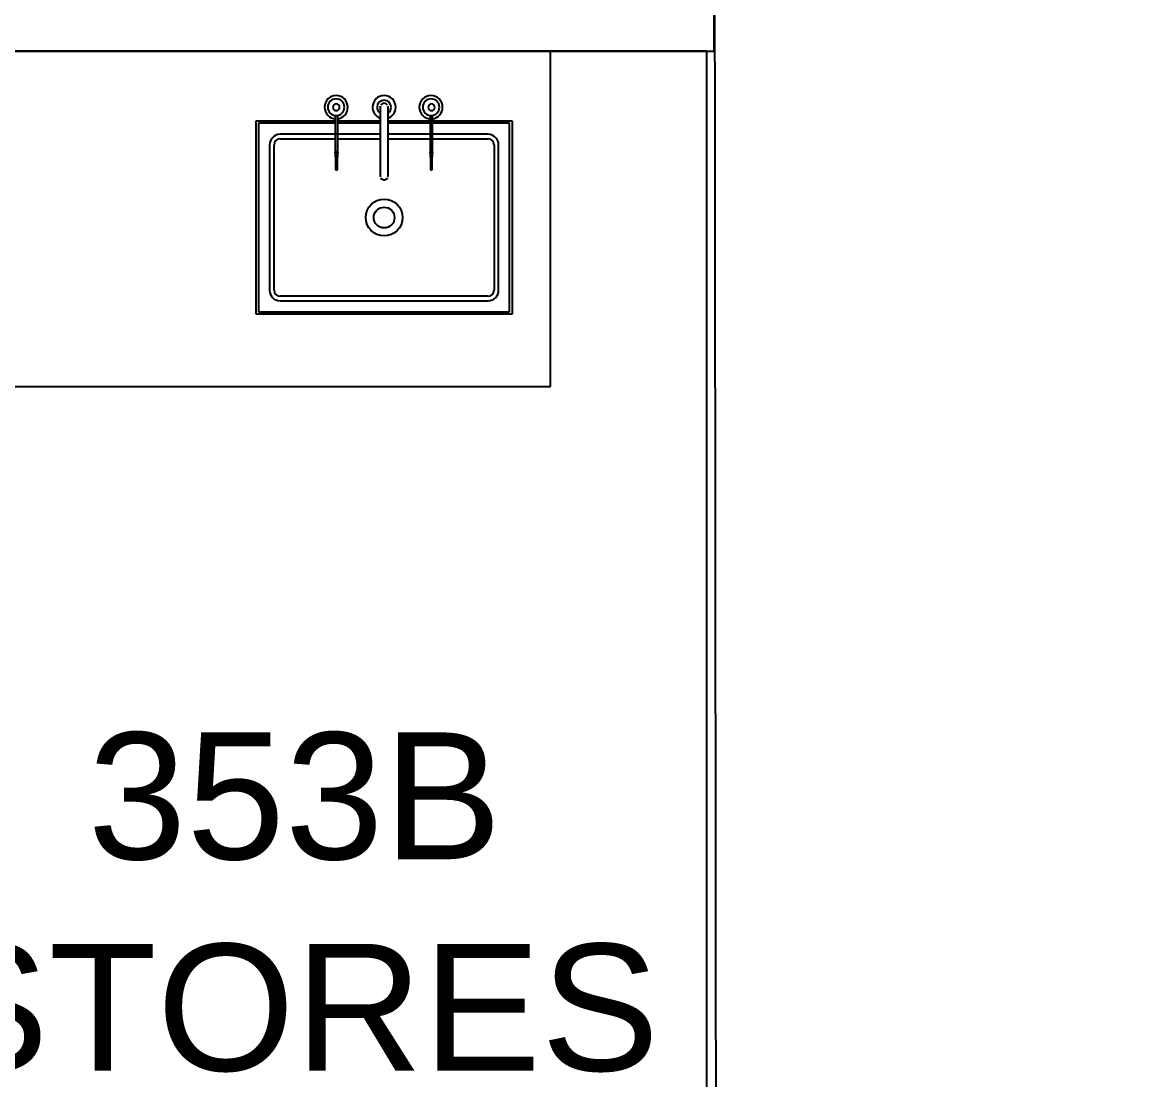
# Model space of a CAD drawing. Extents: x 15525 to 50715, y -3252 to 56414.
# Drawn here: x 38145 to 40829, y 32822 to 35362 of the extents above; entities that cross this region are included whole.
import ezdxf

# ---------------------------------------------------------------- set-up
doc = ezdxf.new("R2010")
doc.units = 0
doc.header["$MEASUREMENT"] = 0
for name, color, linetype in [('A-Furniture', 252, 'CONTINUOUS'), ('A-Wall__Brick', 7, 'CONTINUOUS'), ('H-Fixtures__Sink', 252, 'CONTINUOUS'), ('RM$', 7, 'CONTINUOUS'), ('RM$TXT', 4, 'CONTINUOUS')]:
    doc.layers.add(name, color=color, linetype=linetype)
doc.styles.add('Arial', font='arial.ttf')

msp = doc.modelspace()

# ---------------------------------------------------------------- linework, layer by layer
at = {"layer": 'A-Furniture'}
for p, q in [((39413.6, 34487.1), (39413.6, 35293.1)), ((36013.6, 34487.1), (39413.6, 34487.1))]:
    msp.add_line(p, q, dxfattribs=at)
at = {"layer": 'A-Wall__Brick'}
for p, q in [((39806.6, 35293.1), (39806.6, 36442.8)), ((29779.6, 35293.1), (39806.6, 35293.1))]:
    msp.add_line(p, q, dxfattribs=at)
at = {"layer": 'H-Fixtures__Sink'}
for p, q in [((38896.3, 35139.1), (38896.3, 35051.1)), ((38902.3, 35051.1), (38902.3, 35139.1)), ((39124.2, 35136.4), (39124.2, 35051.1)), ((39130.2, 35051.1), (39130.2, 35136.4)), ((38706.1, 35125.6), (38897.3, 35125.6)), ((38706.1, 34660.6), (38706.1, 35125.6)), ((38898, 35119.7), (38712.1, 35119.7)), ((38712.1, 35119.7), (38712.1, 34666.6)), ((39004.2, 35119.7), (38900.6, 35119.7)), ((38901.3, 35125.6), (39004.2, 35125.6)), ((39023, 35125.6), (39125.2, 35125.6)), ((39125.9, 35119.7), (39023, 35119.7)), ((39315.2, 35119.7), (39128.5, 35119.7)), ((39129.2, 35125.6), (39321.1, 35125.6)), ((39315.2, 34666.6), (39315.2, 35119.7)), ((39321.1, 35125.6), (39321.1, 34660.6)), ((39006.1, 35093.1), (38763.6, 35093.1)), ((38763.8, 35082.3), (38897.8, 35082.3)), ((38900.8, 35082.3), (39006, 35082.3)), ((39263.6, 35093.1), (39021.6, 35093.1)), ((39022.5, 35082.3), (39125.7, 35082.3)), ((39128.7, 35082.3), (39263.4, 35082.3)), ((38738.6, 35068.1), (38738.6, 34718.1)), ((38749.4, 34718.3), (38749.4, 35067.9)), ((39277.8, 35067.9), (39277.8, 34718.3)), ((39288.6, 34718.1), (39288.6, 35068.1)), ((38896.2, 35048.2), (38898, 35008)), ((38896.3, 35051.1), (38896.3, 35049.4)), ((38896.3, 35051.1), (38896.3, 35049.4)), ((38896.3, 35049.4), (38896.3, 35048)), ((38896.3, 35049.4), (38896.3, 35048)), ((38897.8, 35050.2), (38900.6, 35050.2)), ((38900.6, 35008), (38902.3, 35048.2)), ((38902.3, 35049.4), (38902.3, 35051.1)), ((38902.3, 35049.4), (38902.3, 35051.1)), ((38902.3, 35048), (38902.3, 35049.4)), ((38902.3, 35048), (38902.3, 35049.4)), ((39124.1, 35048.2), (39125.9, 35008)), ((39124.2, 35051.1), (39124.2, 35049.4)), ((39124.2, 35051.1), (39124.2, 35049.4)), ((39124.2, 35049.4), (39124.2, 35048)), ((39124.2, 35049.4), (39124.2, 35048)), ((39125.8, 35050.2), (39128.6, 35050.2)), ((39128.5, 35008), (39130.2, 35048.2)), ((39130.2, 35049.4), (39130.2, 35051.1)), ((39130.2, 35049.4), (39130.2, 35051.1)), ((39130.2, 35048), (39130.2, 35049.4)), ((39130.2, 35048), (39130.2, 35049.4)), ((38898, 35007.9), (38900.6, 35007.9)), ((38900.4, 35010.4), (38898.2, 35010.4)), ((39125.9, 35007.9), (39128.5, 35007.9)), ((39128.3, 35010.4), (39126.1, 35010.4)), ((39263.4, 34703.9), (38763.8, 34703.9)), ((38763.6, 34693.1), (39263.6, 34693.1)), ((39321.1, 34660.6), (38706.1, 34660.6)), ((38712.1, 34666.6), (39315.2, 34666.6))]:
    msp.add_line(p, q, dxfattribs=at)
at = {"layer": 'H-Fixtures__Sink', "flags": 128}
for points in [[(39004.1, 35158.2), (39004.1, 35158.2), (39004.1, 35158), (39004.1, 35157.6), (39004.1, 35157.2), (39004.1, 35156.6), (39004.1, 35155.9), (39004.1, 35155), (39004.1, 35154.1), (39004.1, 35153), (39004.1, 35151.7), (39004.1, 35150.4), (39004.1, 35148.9), (39004.1, 35147.3), (39004.1, 35145.6), (39004.1, 35143.8), (39004.1, 35141.9), (39004.1, 35139.9), (39004.1, 35137.8), (39004.1, 35135.5), (39004.1, 35133.2), (39004.1, 35130.8), (39004.1, 35128.3), (39004.1, 35125.7), (39004.1, 35123.1), (39004.1, 35120.3), (39004.1, 35117.5), (39004.1, 35114.6), (39004.1, 35111.7), (39004.1, 35108.7), (39004.1, 35105.6), (39004.1, 35102.5), (39004.1, 35099.4), (39004.1, 35096.2), (39004.1, 35093), (39004.1, 35089.8), (39004.1, 35086.5), (39004.1, 35083.2), (39004.1, 35079.9), (39004.1, 35076.6), (39004.1, 35073.3), (39004.1, 35070), (39004.1, 35066.7), (39004.1, 35063.5), (39004.1, 35060.2), (39004.1, 35057), (39004.1, 35053.8), (39004.1, 35050.6), (39004.1, 35047.5), (39004.1, 35044.4), (39004.1, 35041.4), (39004.1, 35038.4), (39004.1, 35035.5), (39004.1, 35032.7), (39004.1, 35029.9), (39004.1, 35027.2), (39004.1, 35024.6), (39004.1, 35022), (39004.1, 35019.6), (39004.1, 35017.2), (39004.1, 35014.9), (39004.1, 35012.7), (39004.1, 35010.6), (39004.1, 35008.7), (39004.1, 35006.8), (39004.1, 35005), (39004.1, 35003.4), (39004.1, 35001.9), (39004.1, 35000.5), (39004.1, 34999.2), (39004.1, 34998), (39004.1, 34997), (39004.1, 34996), (39004.1, 34995.3), (39004.1, 34994.6), (39004.1, 34994.1), (39004.1, 34993.7), (39004.1, 34993.4), (39004.1, 34993.3), (39004.1, 34993.2)], [(39023.1, 34993.2), (39023.1, 34993.3), (39023.1, 34993.5), (39023.1, 34993.8), (39023.1, 34994.3), (39023.1, 34994.9), (39023.1, 34995.6), (39023.1, 34996.5), (39023.1, 34997.4), (39023.1, 34998.5), (39023.1, 34999.8), (39023.1, 35001.1), (39023.1, 35002.6), (39023.1, 35004.1), (39023.1, 35005.8), (39023.1, 35007.6), (39023.1, 35009.6), (39023.1, 35011.6), (39023.1, 35013.7), (39023.1, 35015.9), (39023.1, 35018.3), (39023.1, 35020.7), (39023.1, 35023.2), (39023.1, 35025.8), (39023.1, 35028.4), (39023.1, 35031.2), (39023.1, 35034), (39023.1, 35036.9), (39023.1, 35039.8), (39023.1, 35042.8), (39023.1, 35045.8), (39023.1, 35048.9), (39023.1, 35052.1), (39023.1, 35055.3), (39023.1, 35058.5), (39023.1, 35061.7), (39023.1, 35065), (39023.1, 35068.3), (39023.1, 35071.5), (39023.1, 35074.8), (39023.1, 35078.1), (39023.1, 35081.4), (39023.1, 35084.7), (39023.1, 35088), (39023.1, 35091.3), (39023.1, 35094.5), (39023.1, 35097.7), (39023.1, 35100.8), (39023.1, 35104), (39023.1, 35107), (39023.1, 35110.1), (39023.1, 35113), (39023.1, 35116), (39023.1, 35118.8), (39023.1, 35121.6), (39023.1, 35124.3), (39023.1, 35126.9), (39023.1, 35129.5), (39023.1, 35131.9), (39023.1, 35134.3), (39023.1, 35136.6), (39023.1, 35138.8), (39023.1, 35140.8), (39023.1, 35142.8), (39023.1, 35144.7), (39023.1, 35146.4), (39023.1, 35148.1), (39023.1, 35149.6), (39023.1, 35151), (39023.1, 35152.3), (39023.1, 35153.5), (39023.1, 35154.5), (39023.1, 35155.4), (39023.1, 35156.2), (39023.1, 35156.9), (39023.1, 35157.4), (39023.1, 35157.8), (39023.1, 35158.1), (39023.1, 35158.2), (39023.1, 35158.2)]]:
    msp.add_lwpolyline(points, dxfattribs=at)
at = {"layer": 'H-Fixtures__Sink'}
for radius in [44.2, 25]:
    msp.add_circle((39013.6, 34893.1), radius, dxfattribs=at)
for centre, radius, start, end in [((38898.5, 35158.2), 28, 0, 180), ((39013.7, 35158.2), 28, 0, 180), ((39126.2, 35158.2), 28, 0, 180), ((38898.3, 35158.2), 20, 0, 180), ((38898.7, 35158), 8, 0, 180), ((38898.7, 35158), 8, 0, 180), ((39013.6, 35158.2), 17, 0, 180), ((39013.6, 35158.2), 9.5, 165, 180), ((39013.6, 35158.2), 9.5, 90, 150), ((39013.6, 35158.2), 9.5, 30, 90), ((39013.6, 35158.2), 9.5, 0, 15), ((39126.4, 35158.2), 20, 0, 180), ((39127.3, 35158), 8, 0, 180), ((39127.3, 35158), 8, 0, 180), ((38898.5, 35158.2), 28, 180, 267.4319), ((38898.3, 35158.2), 20, 180, 0), ((38898.7, 35158), 8, 180, 0), ((38898.7, 35158), 8, 180, 0), ((38898.5, 35158.2), 28, 275.8673, 0), ((39013.7, 35158.2), 28, 180, 250.159), ((39013.6, 35158.2), 17, 180, 236.1946), ((39013.7, 35158.2), 28, 289.568, 0), ((39013.6, 35158.2), 17, 303.8054, 0), ((39126.2, 35158.2), 28, 180, 267.7423), ((39126.4, 35158.2), 20, 180, 0), ((39127.3, 35158), 8, 180, 0), ((39127.3, 35158), 8, 180, 0), ((39126.2, 35158.2), 28, 276.1778, 0), ((38763.6, 35068.1), 25, 90, 180), ((38763.8, 35067.9), 14.4, 90, 180), ((39263.4, 35067.9), 14.4, 0, 90), ((39263.6, 35068.1), 25, 0, 90), ((39013.6, 34993.2), 9.5, 165, 195), ((39013.6, 34993.2), 9.5, 210, 270), ((39013.6, 34993.2), 9.5, 270, 330), ((39013.6, 34993.2), 9.5, 345, 0), ((38763.6, 34718.1), 25, 180, 270), ((38763.8, 34718.3), 14.4, 180, 270), ((39263.4, 34718.3), 14.4, 270, 0), ((39263.6, 34718.1), 25, 270, 0)]:
    msp.add_arc(centre, radius, start, end, dxfattribs=at)
for centre, major_axis, ratio, start_param, end_param in [((38899.3, 35051.1), (-3, 0), 0.422618, 4.712389, 7.330383), ((38899.3, 35051.1), (-3, 0), 0.422618, 4.712389, 7.330383), ((38899.3, 35051.1), (3, 0), 0.422618, 1.570796, 4.18879), ((38899.3, 35051.1), (-3, 0), 0.422618, 2.094395, 4.712389), ((38899.3, 35051.1), (-3, 0), 0.422618, 2.094395, 4.712389), ((38899.3, 35051.1), (-3, 0), 0.422618, 2.094395, 4.712389), ((39127.2, 35051.1), (-3, 0), 0.422618, 4.712389, 7.330383), ((39127.2, 35051.1), (-3, 0), 0.422618, 4.712389, 7.330383), ((39127.2, 35051.1), (3, 0), 0.422618, 1.570796, 4.18879), ((39127.2, 35051.1), (-3, 0), 0.422618, 2.094395, 4.712389), ((39127.2, 35051.1), (-3, 0), 0.422618, 2.094395, 4.712389), ((39127.2, 35051.1), (-3, 0), 0.422618, 2.094395, 4.712389), ((38899.3, 35048), (-3, 0), 0.707107, 4.712389, 7.330383), ((38899.3, 35048), (-3, 0), 0.707107, 4.712389, 7.330383), ((38899.2, 35048.3), (-3.02, 0), 0.707107, 5.194039, 6.316246), ((38899.2, 35048.3), (-3.02, 0), 0.707107, 0.034952, 1.15905), ((38899.3, 35048), (-3, 0), 0.707107, 2.094395, 4.712389), ((38899.3, 35048), (-3, 0), 0.707107, 2.094395, 4.712389), ((38899.2, 35048.3), (-3.02, 0), 0.707107, 1.982543, 4.230739), ((39127.2, 35048), (-3, 0), 0.707107, 4.712389, 7.330383), ((39127.2, 35048), (-3, 0), 0.707107, 4.712389, 7.330383), ((39127.2, 35048.3), (-3.02, 0), 0.707107, 5.194039, 6.316246), ((39127.2, 35048.3), (-3.02, 0), 0.707107, 0.034952, 1.15905), ((39127.2, 35048), (-3, 0), 0.707107, 2.094395, 4.712389), ((39127.2, 35048), (-3, 0), 0.707107, 2.094395, 4.712389), ((39127.2, 35048.3), (-3.02, 0), 0.707107, 1.982543, 4.230739)]:
    msp.add_ellipse(centre, major_axis=major_axis, ratio=ratio, start_param=start_param, end_param=end_param, dxfattribs=at)
for points, knots in [([(38897.8, 35047.9), (38897.3, 35048.1), (38896.7, 35048.4), (38896.3, 35049), (38896.2, 35049.4), (38896.3, 35049.9), (38896.6, 35050.3), (38897.1, 35050.7), (38897.7, 35051), (38898.5, 35051.1), (38899, 35051.2), (38899.3, 35051.2)], [0.1666667, 0.1666667, 0.1666667, 0.1666667, 0.3333333, 0.4166667, 0.5, 0.5833333, 0.6666667, 0.75, 0.8333333, 0.9166667, 1, 1, 1, 1]), ([(38897.8, 35047.9), (38897.3, 35048.1), (38896.7, 35048.4), (38896.3, 35049), (38896.2, 35049.4), (38896.3, 35049.9), (38896.6, 35050.3), (38897.1, 35050.7), (38897.7, 35051), (38898.5, 35051.1), (38899, 35051.2), (38899.3, 35051.2)], [0.1666667, 0.1666667, 0.1666667, 0.1666667, 0.3333333, 0.4166667, 0.5, 0.5833333, 0.6666667, 0.75, 0.8333333, 0.9166667, 1, 1, 1, 1]), ([(38899.3, 35051.2), (38899.8, 35051.2), (38900.8, 35051), (38901.8, 35050.4), (38902.2, 35049.9), (38902.3, 35049.4), (38902.2, 35049), (38901.9, 35048.5), (38901.4, 35048.2), (38901, 35048), (38900.8, 35047.9)], [0, 0, 0, 0, 0.1666667, 0.3333333, 0.4166667, 0.5, 0.5833333, 0.6666667, 0.75, 0.8333333, 0.8333333, 0.8333333, 0.8333333]), ([(38899.3, 35051.2), (38899.8, 35051.2), (38900.8, 35051), (38901.8, 35050.4), (38902.2, 35049.9), (38902.3, 35049.4), (38902.2, 35049), (38901.9, 35048.5), (38901.4, 35048.2), (38901, 35048), (38900.8, 35047.9)], [0, 0, 0, 0, 0.1666667, 0.3333333, 0.4166667, 0.5, 0.5833333, 0.6666667, 0.75, 0.8333333, 0.8333333, 0.8333333, 0.8333333]), ([(39125.7, 35047.9), (39125.2, 35048.1), (39124.6, 35048.4), (39124.2, 35049), (39124.1, 35049.4), (39124.2, 35049.9), (39124.5, 35050.3), (39125, 35050.7), (39125.6, 35051), (39126.4, 35051.1), (39126.9, 35051.2), (39127.2, 35051.2)], [0.1666667, 0.1666667, 0.1666667, 0.1666667, 0.3333333, 0.4166667, 0.5, 0.5833333, 0.6666667, 0.75, 0.8333333, 0.9166667, 1, 1, 1, 1]), ([(39125.7, 35047.9), (39125.2, 35048.1), (39124.6, 35048.4), (39124.2, 35049), (39124.1, 35049.4), (39124.2, 35049.9), (39124.5, 35050.3), (39125, 35050.7), (39125.6, 35051), (39126.4, 35051.1), (39126.9, 35051.2), (39127.2, 35051.2)], [0.1666667, 0.1666667, 0.1666667, 0.1666667, 0.3333333, 0.4166667, 0.5, 0.5833333, 0.6666667, 0.75, 0.8333333, 0.9166667, 1, 1, 1, 1]), ([(39127.2, 35051.2), (39127.7, 35051.2), (39128.7, 35051), (39129.7, 35050.4), (39130.1, 35049.9), (39130.2, 35049.4), (39130.1, 35049), (39129.8, 35048.5), (39129.3, 35048.2), (39128.9, 35048), (39128.7, 35047.9)], [0, 0, 0, 0, 0.1666667, 0.3333333, 0.4166667, 0.5, 0.5833333, 0.6666667, 0.75, 0.8333333, 0.8333333, 0.8333333, 0.8333333]), ([(39127.2, 35051.2), (39127.7, 35051.2), (39128.7, 35051), (39129.7, 35050.4), (39130.1, 35049.9), (39130.2, 35049.4), (39130.1, 35049), (39129.8, 35048.5), (39129.3, 35048.2), (39128.9, 35048), (39128.7, 35047.9)], [0, 0, 0, 0, 0.1666667, 0.3333333, 0.4166667, 0.5, 0.5833333, 0.6666667, 0.75, 0.8333333, 0.8333333, 0.8333333, 0.8333333])]:
    msp.add_open_spline(points, degree=3, knots=knots, dxfattribs=at)
for points in [[(38898.1, 35020.2), (38898.3, 35025.2), (38898.4, 35035.2), (38898.1, 35045.2), (38897.8, 35050.2)], [(38898.2, 35040.7), (38898.3, 35038.2), (38898.3, 35035.7), (38898.4, 35033.2)], [(38900.6, 35050.2), (38900.4, 35045.2), (38900.1, 35035.2), (38900.3, 35025.2), (38900.4, 35020.2)], [(39126.1, 35020.2), (39126.2, 35025.2), (39126.3, 35035.2), (39126, 35045.2), (39125.8, 35050.2)], [(39126.1, 35040.7), (39126.2, 35038.2), (39126.2, 35035.7), (39126.3, 35033.2)], [(39128.6, 35050.2), (39128.3, 35045.2), (39128, 35035.2), (39128.2, 35025.2), (39128.3, 35020.2)], [(38898.2, 35010.4), (38898.1, 35009.8), (38898.1, 35008.6), (38898, 35007.8), (38898, 35007.9), (38898, 35008.9), (38898, 35010.8), (38898, 35013.2), (38898, 35015.8), (38898.1, 35018.3), (38898.1, 35019.6), (38898.1, 35020.2)], [(38898.4, 35020.2), (38898.3, 35016.9), (38898.3, 35013.7), (38898.2, 35010.4)], [(38900.4, 35010.4), (38900.3, 35013.7), (38900.2, 35016.9), (38900.2, 35020.2)], [(38900.4, 35020.2), (38900.5, 35019.6), (38900.5, 35018.3), (38900.6, 35015.8), (38900.6, 35013.2), (38900.6, 35010.8), (38900.6, 35008.9), (38900.6, 35007.9), (38900.6, 35007.8), (38900.5, 35008.6), (38900.4, 35009.8), (38900.4, 35010.4)], [(39126.1, 35010.4), (39126, 35009.8), (39126, 35008.6), (39125.9, 35007.8), (39125.9, 35007.9), (39125.9, 35008.9), (39125.9, 35010.8), (39125.9, 35013.2), (39125.9, 35015.8), (39126, 35018.3), (39126, 35019.6), (39126.1, 35020.2)], [(39126.3, 35020.2), (39126.2, 35016.9), (39126.2, 35013.7), (39126.1, 35010.4)], [(39128.3, 35010.4), (39128.2, 35013.7), (39128.2, 35016.9), (39128.1, 35020.2)], [(39128.3, 35020.2), (39128.4, 35019.6), (39128.4, 35018.3), (39128.5, 35015.8), (39128.5, 35013.2), (39128.5, 35010.8), (39128.5, 35008.9), (39128.5, 35007.9), (39128.5, 35007.8), (39128.4, 35008.6), (39128.4, 35009.8), (39128.3, 35010.4)]]:
    msp.add_open_spline(points, degree=3, dxfattribs=at)
at = {"layer": 'RM$', "flags": 128}
msp.add_lwpolyline([(41639.6, 36442.8), (39806.6, 36442.8), (39811.6, 31743.1), (32646.9, 31743.1), (31564.5, 31743.1), (31564.5, 28871.1), (31573.5, 28871.1), (31573.5, 28743.1), (30712.6, 28743.1), (30712.6, 26456.1), (31583.5, 26456.1), (31583.5, 23462.1)], dxfattribs=at)
msp.add_lwpolyline([(33308.6, 31862.1), (38144.6, 31862.1), (38144.6, 32770.1), (39788.8, 32770.1), (39788.8, 35293.1), (31564.5, 35293.1), (31564.5, 31760.4), (32620.6, 31760.4), (32620.6, 32770.1), (33308.6, 32770.1)], close=True, dxfattribs=at)

# ---------------------------------------------------------------- texts
at = {"layer": 'RM$TXT', "insert": (38799.1, 30806.5), "char_height": 304.8, "attachment_point": 8, "style": 'Arial'}
msp.add_mtext('353B^M^JSTORES^M^JSTORE^M^J.83^M^J55-PVC (IND ENG)^M^J558-BIO INNOVATN HUB^M^J', dxfattribs=at)

doc.saveas('drawing.dxf')
